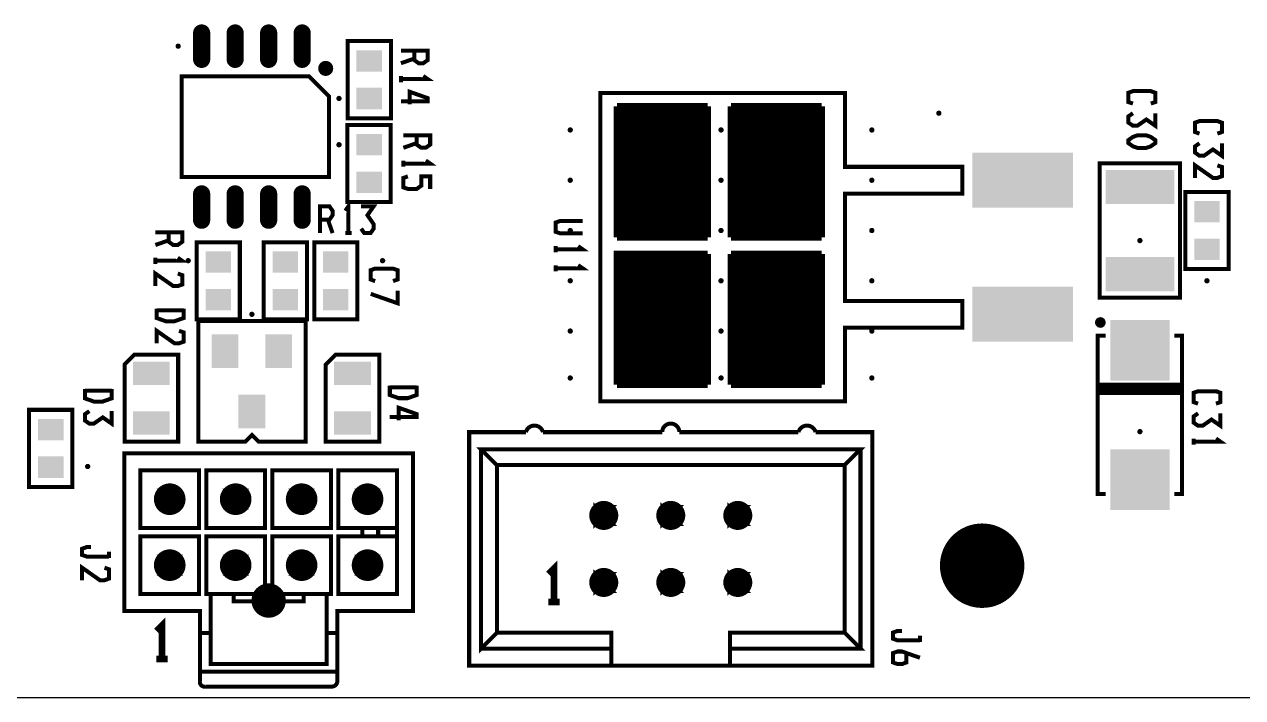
# Model space of a CAD drawing. Extents: x -5 to 195, y -5 to 45.
# Drawn here: x 51.7 to 97.87, y -5 to 20.51 of the extents above; entities that cross this region are included whole.
import ezdxf

# ---------------------------------------------------------------- set-up
doc = ezdxf.new("R2010")
doc.units = 0
doc.header["$MEASUREMENT"] = 0
doc.layers.get('0').update_dxf_attribs({"linetype": 'CONTINUOUS'})
for name, color, linetype in [('22-304-1_DRD', 7, 'CONTINUOUS'), ('22-304-1_SPT', 254, 'CONTINUOUS'), ('22-304-1_SST', 1, 'CONTINUOUS'), ('THRUHOLE_NPT', 11, 'CONTINUOUS'), ('THRUHOLE_TAP', 13, 'CONTINUOUS')]:
    doc.layers.add(name, color=color, linetype=linetype)

# ---------------------------------------------------------------- blocks, each defined once
blk = doc.blocks.new('RECTANGLE_3')
blk.add_solid([(0.4826, 0.4064), (0.4826, -0.4064), (-0.4826, 0.4064), (-0.4826, -0.4064)])
blk = doc.blocks.new('RECTANGLE_4')
blk.add_solid([(1.30048, 0.6477), (1.30048, -0.6477), (-1.30048, 0.6477), (-1.30048, -0.6477)])
blk = doc.blocks.new('RECTANGLE_5')
blk.add_solid([(0.4826, 0.4064), (0.4826, -0.4064), (-0.4826, 0.4064), (-0.4826, -0.4064)])
blk = doc.blocks.new('RECTANGLE_10')
blk.add_solid([(1.12522, 1.14935), (1.12522, -1.14935), (-1.12522, 1.14935), (-1.12522, -1.14935)])
blk = doc.blocks.new('RECTANGLE_14')
blk.add_solid([(0.508, 0.635), (0.508, -0.635), (-0.508, 0.635), (-0.508, -0.635)])
blk = doc.blocks.new('RECTANGLE_15')
blk.add_solid([(0.6985, 0.4445), (0.6985, -0.4445), (-0.6985, 0.4445), (-0.6985, -0.4445)])
blk = doc.blocks.new('OBLONG_35')
at = {"const_width": 0.65024}
blk.add_lwpolyline([(0, 0.50038), (0, -0.50038)], dxfattribs=at)
at = {"const_width": 0.32512}
for points in [[(-0.16256, 0.50038, 1), (0.16256, 0.50038, 1)], [(-0.16256, -0.50038, 1), (0.16256, -0.50038, 1)]]:
    blk.add_lwpolyline(points, format="xyb", close=True, dxfattribs=at)
blk = doc.blocks.new('RECTANGLE_43')
blk.add_solid([(1.905, 1.0414), (1.905, -1.0414), (-1.905, 1.0414), (-1.905, -1.0414)])
blk = doc.blocks.new('ROUND_19')
at = {"const_width": 0.65024}
blk.add_lwpolyline([(-0.32512, 0, 1), (0.32512, 0, 1)], format="xyb", close=True, dxfattribs=at)
blk = doc.blocks.new('ROUND_1')
at = {"const_width": 1.6002}
blk.add_lwpolyline([(-0.8001, 0, 1), (0.8001, 0, 1)], format="xyb", close=True, dxfattribs=at)
blk = doc.blocks.new('ROUND_88')
at = {"const_width": 0.10033}
blk.add_lwpolyline([(-0.050164, 0, 1), (0.050164, 0, 1)], format="xyb", close=True, dxfattribs=at)
blk = doc.blocks.new('ROUND_89')
at = {"const_width": 0.59944}
blk.add_lwpolyline([(-0.29972, 0, 1), (0.29972, 0, 1)], format="xyb", close=True, dxfattribs=at)
blk = doc.blocks.new('ROUND_90')
at = {"const_width": 0.54991}
blk.add_lwpolyline([(-0.274954, 0, 1), (0.274954, 0, 1)], format="xyb", close=True, dxfattribs=at)

msp = doc.modelspace()

# ---------------------------------------------------------------- linework, layer by layer
at = {"layer": '22-304-1_DRD'}
msp.add_line((-4.99872, -4.99872), (195.00088, -4.99872), dxfattribs=at)
at = {"layer": '22-304-1_SPT', "const_width": 0.254}
for points in [[(74.168, 17.399), (74.168, 12.446)], [(77.597, 17.399), (74.168, 17.399)], [(77.597, 17.3482), (74.168, 17.3482)], [(77.597, 17.1196), (74.168, 17.1196)], [(74.2696, 17.399), (74.2696, 12.446)], [(74.4982, 17.399), (74.4982, 12.446)], [(74.7268, 17.399), (74.7268, 12.446)], [(74.9554, 17.399), (74.9554, 12.446)], [(75.184, 17.399), (75.184, 12.446)], [(75.4126, 17.399), (75.4126, 12.446)], [(75.6412, 17.399), (75.6412, 12.446)], [(75.8698, 17.399), (75.8698, 12.446)], [(76.0984, 17.399), (76.0984, 12.446)], [(76.327, 17.399), (76.327, 12.446)], [(76.5556, 17.399), (76.5556, 12.446)], [(76.7842, 17.399), (76.7842, 12.446)], [(77.0128, 17.399), (77.0128, 12.446)], [(77.2414, 17.399), (77.2414, 12.446)], [(77.47, 17.399), (77.47, 12.446)], [(77.597, 17.399), (77.597, 12.446)], [(78.486, 17.399), (78.486, 12.446)], [(81.915, 17.399), (78.486, 17.399)], [(81.915, 17.3482), (78.486, 17.3482)], [(81.915, 17.1196), (78.486, 17.1196)], [(78.5876, 17.399), (78.5876, 12.446)], [(78.8162, 17.399), (78.8162, 12.446)], [(79.0448, 17.399), (79.0448, 12.446)], [(79.2734, 17.399), (79.2734, 12.446)], [(79.502, 17.399), (79.502, 12.446)], [(79.7306, 17.399), (79.7306, 12.446)], [(79.9592, 17.399), (79.9592, 12.446)], [(80.1878, 17.399), (80.1878, 12.446)], [(80.4164, 17.399), (80.4164, 12.446)], [(80.645, 17.399), (80.645, 12.446)], [(80.8736, 17.399), (80.8736, 12.446)], [(81.1022, 17.399), (81.1022, 12.446)], [(81.3308, 17.399), (81.3308, 12.446)], [(81.5594, 17.399), (81.5594, 12.446)], [(81.788, 17.399), (81.788, 12.446)], [(81.915, 17.399), (81.915, 12.446)], [(77.597, 16.891), (74.168, 16.891)], [(77.597, 16.6624), (74.168, 16.6624)], [(81.915, 16.891), (78.486, 16.891)], [(81.915, 16.6624), (78.486, 16.6624)], [(77.597, 16.4338), (74.168, 16.4338)], [(77.597, 16.2052), (74.168, 16.2052)], [(81.915, 16.4338), (78.486, 16.4338)], [(81.915, 16.2052), (78.486, 16.2052)], [(77.597, 15.9766), (74.168, 15.9766)], [(77.597, 15.748), (74.168, 15.748)], [(81.915, 15.9766), (78.486, 15.9766)], [(81.915, 15.748), (78.486, 15.748)], [(77.597, 15.5194), (74.168, 15.5194)], [(77.597, 15.2908), (74.168, 15.2908)], [(81.915, 15.5194), (78.486, 15.5194)], [(81.915, 15.2908), (78.486, 15.2908)], [(77.597, 15.0622), (74.168, 15.0622)], [(77.597, 14.8336), (74.168, 14.8336)], [(81.915, 15.0622), (78.486, 15.0622)], [(81.915, 14.8336), (78.486, 14.8336)], [(77.597, 14.605), (74.168, 14.605)], [(77.597, 14.3764), (74.168, 14.3764)], [(81.915, 14.605), (78.486, 14.605)], [(81.915, 14.3764), (78.486, 14.3764)], [(77.597, 14.1478), (74.168, 14.1478)], [(77.597, 13.9192), (74.168, 13.9192)], [(81.915, 14.1478), (78.486, 14.1478)], [(81.915, 13.9192), (78.486, 13.9192)], [(77.597, 13.6906), (74.168, 13.6906)], [(77.597, 13.462), (74.168, 13.462)], [(81.915, 13.6906), (78.486, 13.6906)], [(81.915, 13.462), (78.486, 13.462)], [(77.597, 13.2334), (74.168, 13.2334)], [(77.597, 13.0048), (74.168, 13.0048)], [(81.915, 13.2334), (78.486, 13.2334)], [(81.915, 13.0048), (78.486, 13.0048)], [(77.597, 12.7762), (74.168, 12.7762)], [(77.597, 12.5476), (74.168, 12.5476)], [(77.597, 12.446), (74.168, 12.446)], [(81.915, 12.7762), (78.486, 12.7762)], [(81.915, 12.5476), (78.486, 12.5476)], [(81.915, 12.446), (78.486, 12.446)], [(77.597, 11.811), (74.168, 11.811), (74.168, 6.858)], [(77.597, 11.7602), (74.168, 11.7602)], [(77.597, 11.5316), (74.168, 11.5316)], [(74.2696, 11.811), (74.2696, 6.858)], [(74.4982, 11.811), (74.4982, 6.858)], [(74.7268, 11.811), (74.7268, 6.858)], [(74.9554, 11.811), (74.9554, 6.858)], [(75.184, 11.811), (75.184, 6.858)], [(75.4126, 11.811), (75.4126, 6.858)], [(75.6412, 11.811), (75.6412, 6.858)], [(75.8698, 11.811), (75.8698, 6.858)], [(76.0984, 11.811), (76.0984, 6.858)], [(76.327, 11.811), (76.327, 6.858)], [(76.5556, 11.811), (76.5556, 6.858)], [(76.7842, 11.811), (76.7842, 6.858)], [(77.0128, 11.811), (77.0128, 6.858)], [(77.2414, 11.811), (77.2414, 6.858)], [(77.47, 11.811), (77.47, 6.858)], [(77.597, 11.811), (77.597, 6.858)], [(78.486, 11.811), (78.486, 6.858)], [(81.915, 11.811), (78.486, 11.811)], [(81.915, 11.7602), (78.486, 11.7602)], [(81.915, 11.5316), (78.486, 11.5316)], [(78.5876, 11.811), (78.5876, 6.858)], [(78.8162, 11.811), (78.8162, 6.858)], [(79.0448, 11.811), (79.0448, 6.858)], [(79.2734, 11.811), (79.2734, 6.858)], [(79.502, 11.811), (79.502, 6.858)], [(79.7306, 11.811), (79.7306, 6.858)], [(79.9592, 11.811), (79.9592, 6.858)], [(80.1878, 11.811), (80.1878, 6.858)], [(80.4164, 11.811), (80.4164, 6.858)], [(80.645, 11.811), (80.645, 6.858)], [(80.8736, 11.811), (80.8736, 6.858)], [(81.1022, 11.811), (81.1022, 6.858)], [(81.3308, 11.811), (81.3308, 6.858)], [(81.5594, 11.811), (81.5594, 6.858)], [(81.788, 11.811), (81.788, 6.858)], [(81.915, 11.811), (81.915, 6.858)], [(77.597, 11.303), (74.168, 11.303)], [(77.597, 11.0744), (74.168, 11.0744)], [(81.915, 11.303), (78.486, 11.303)], [(81.915, 11.0744), (78.486, 11.0744)], [(77.597, 10.8458), (74.168, 10.8458)], [(77.597, 10.6172), (74.168, 10.6172)], [(81.915, 10.8458), (78.486, 10.8458)], [(81.915, 10.6172), (78.486, 10.6172)], [(77.597, 10.3886), (74.168, 10.3886)], [(77.597, 10.16), (74.168, 10.16)], [(81.915, 10.3886), (78.486, 10.3886)], [(81.915, 10.16), (78.486, 10.16)], [(77.597, 9.9314), (74.168, 9.9314)], [(77.597, 9.7028), (74.168, 9.7028)], [(81.915, 9.9314), (78.486, 9.9314)], [(81.915, 9.7028), (78.486, 9.7028)], [(77.597, 9.4742), (74.168, 9.4742)], [(77.597, 9.2456), (74.168, 9.2456)], [(81.915, 9.4742), (78.486, 9.4742)], [(81.915, 9.2456), (78.486, 9.2456)], [(77.597, 9.017), (74.168, 9.017)], [(77.597, 8.7884), (74.168, 8.7884)], [(81.915, 9.017), (78.486, 9.017)], [(81.915, 8.7884), (78.486, 8.7884)], [(77.597, 8.5598), (74.168, 8.5598)], [(77.597, 8.3312), (74.168, 8.3312)], [(81.915, 8.5598), (78.486, 8.5598)], [(81.915, 8.3312), (78.486, 8.3312)], [(77.597, 8.1026), (74.168, 8.1026)], [(77.597, 7.874), (74.168, 7.874)], [(81.915, 8.1026), (78.486, 8.1026)], [(81.915, 7.874), (78.486, 7.874)], [(77.597, 7.6454), (74.168, 7.6454)], [(77.597, 7.4168), (74.168, 7.4168)], [(81.915, 7.6454), (78.486, 7.6454)], [(81.915, 7.4168), (78.486, 7.4168)], [(77.597, 7.1882), (74.168, 7.1882)], [(77.597, 6.9596), (74.168, 6.9596)], [(77.597, 6.858), (74.168, 6.858)], [(81.915, 7.1882), (78.486, 7.1882)], [(81.915, 6.9596), (78.486, 6.9596)], [(81.915, 6.858), (78.486, 6.858)]]:
    msp.add_lwpolyline(points, dxfattribs=at)
at = {"layer": '22-304-1_SST'}
for points, const_width in [([(65.5955, 16.9545), (65.5955, 19.8755), (63.9572, 19.8755), (63.9572, 16.9545), (65.5955, 16.9545)], 0.1524), ([(66.47942, 19.51228), (66.47942, 19.15668), (66.64706, 19.0373), (66.81724, 19.0373), (66.98742, 19.15668), (66.98742, 19.51228), (65.97142, 19.51228)], 0.1524), ([(63.32728, 18.8722), (62.91326, 18.8722)], 0.1524), ([(63.24346, 19.00936), (62.99708, 19.00936)], 0.1524), ([(63.01486, 19.01952), (63.01486, 18.66138)], 0.1524), ([(63.15202, 19.04746), (63.15202, 18.63598)], 0.1524), ([(63.28918, 18.96364), (63.28918, 18.71726)], 0.1524), ([(66.47942, 19.2151), (65.97142, 19.0373)], 0.1524), ([(63.246, 17.78), (63.246, 14.732), (57.658, 14.732), (57.658, 18.542), (62.484, 18.542), (63.246, 17.78)], 0.1524), ([(63.29934, 18.73504), (62.9412, 18.73504)], 0.1524), ([(65.97142, 18.31848), (65.97142, 18.5547)], 0.1524), ([(65.97142, 18.43786), (66.98742, 18.43786), (66.81724, 18.5547)], 0.1524), ([(66.30924, 17.48028), (66.30924, 17.95526), (66.98742, 17.7165), (66.98742, 17.59966), (65.97142, 17.59966)], 0.1524), ([(93.71584, 17.50822), (93.54566, 17.56664), (93.54566, 17.92224), (93.71584, 17.98066), (94.39148, 17.98066), (94.56166, 17.92224), (94.56166, 17.56664), (94.39148, 17.50822)], 0.1524), ([(82.804, 17.907), (73.533, 17.907), (73.533, 6.223), (82.804, 6.223), (82.804, 6.35), (82.804, 9.017), (87.249, 9.017), (87.249, 10.033), (82.804, 10.033), (82.804, 14.097), (87.249, 14.097), (87.249, 15.113), (82.804, 15.113), (82.804, 17.907)], 0.1524), ([(93.71584, 17.14246), (93.54566, 17.02562), (93.54566, 16.78686), (93.71584, 16.67002), (93.88348, 16.67002), (94.22384, 16.90624), (94.56166, 16.67002), (94.56166, 17.14246)], 0.1524), ([(63.9445, 16.7005), (63.9445, 13.7795), (65.5828, 13.7795), (65.5828, 16.7005), (63.9445, 16.7005)], 0.1524), ([(96.23806, 16.3703), (96.07042, 16.43126), (96.07042, 16.78686), (96.23806, 16.84528), (96.91624, 16.84528), (97.08642, 16.78686), (97.08642, 16.43126), (96.91624, 16.3703)], 0.1524), ([(66.5734, 16.30934), (66.5734, 15.95374), (66.74358, 15.83436), (66.91376, 15.83436), (67.0814, 15.95374), (67.0814, 16.30934), (66.0654, 16.30934)], 0.1524), ([(93.54566, 16.12646), (93.71584, 16.24584), (93.88348, 16.30426), (94.22384, 16.30426), (94.39148, 16.24584), (94.56166, 16.12646), (94.56166, 16.00962), (94.39148, 15.89024), (94.22384, 15.83182), (93.88348, 15.83182), (93.71584, 15.89024), (93.54566, 16.00962), (93.54566, 16.12646)], 0.1524), ([(66.5734, 16.01216), (66.0654, 15.83436)], 0.1524), ([(96.23806, 16.00708), (96.07042, 15.8877), (96.07042, 15.65148), (96.23806, 15.5321), (96.40824, 15.5321), (96.74606, 15.77086), (97.08642, 15.5321), (97.08642, 16.00708)], 0.1524), ([(66.0654, 15.11554), (66.0654, 15.35176)], 0.1524), ([(66.0654, 15.23492), (67.0814, 15.23492), (66.91376, 15.35176)], 0.1524), ([(92.837, 10.16), (95.504, 10.16), (95.504, 15.24), (92.456, 15.24), (92.456, 10.16), (92.837, 10.16)], 0.1524), ([(96.07042, 14.6939), (96.07042, 15.16888), (96.74606, 14.6939), (96.91624, 14.6939), (97.08642, 14.75486), (97.08642, 15.11046), (96.91624, 15.16888)], 0.1524), ([(66.23558, 14.75232), (66.0654, 14.69136), (66.0654, 14.33576), (66.23558, 14.27734), (66.5734, 14.27734), (66.74358, 14.39672), (66.74358, 14.75232), (67.0814, 14.75232), (67.0814, 14.27734)], 0.1524), ([(63.9826, 12.60094), (63.9826, 13.61694), (63.86576, 13.44676)], 0.1524), ([(97.3455, 11.2395), (97.3455, 14.1605), (95.7072, 14.1605), (95.7072, 11.2395), (97.3455, 11.2395)], 0.1524), ([(62.90818, 13.10894), (63.26378, 13.10894), (63.38316, 13.27912), (63.38316, 13.44676), (63.26378, 13.61694), (62.90818, 13.61694), (62.90818, 12.60094)], 0.1524), ([(64.4652, 12.77112), (64.58458, 12.60094), (64.8208, 12.60094), (64.94018, 12.77112), (64.94018, 12.93876), (64.70396, 13.27912), (64.94018, 13.61694), (64.4652, 13.61694)], 0.1524), ([(63.20536, 13.10894), (63.38316, 12.60094)], 0.1524), ([(72.85736, 12.59078), (72.01154, 12.59078), (71.84136, 12.6492), (71.84136, 13.0048), (72.01154, 13.06322), (72.85736, 13.06322)], 0.1524), ([(57.1754, 12.62634), (57.1754, 12.27074), (57.34558, 12.15136), (57.51576, 12.15136), (57.6834, 12.27074), (57.6834, 12.62634), (56.6674, 12.62634)], 0.1524), ([(64.10198, 12.60094), (63.86576, 12.60094)], 0.1524), ([(57.1754, 12.32916), (56.6674, 12.15136)], 0.1524), ([(58.2295, 12.2555), (58.2295, 9.3345), (59.8678, 9.3345), (59.8678, 12.2555), (58.2295, 12.2555)], 0.1524), ([(60.7695, 12.2555), (60.7695, 9.3345), (62.4078, 9.3345), (62.4078, 12.2555), (60.7695, 12.2555)], 0.1524), ([(64.3255, 9.3345), (64.3255, 12.2555), (62.6872, 12.2555), (62.6872, 9.3345), (64.3255, 9.3345)], 0.1524), ([(71.84136, 11.86942), (71.84136, 12.10818)], 0.1524), ([(71.84136, 11.9888), (72.85736, 11.9888), (72.68718, 12.10818)], 0.1524), ([(56.6674, 11.43254), (56.6674, 11.66876)], 0.1524), ([(56.6674, 11.55192), (57.6834, 11.55192), (57.51576, 11.66876)], 0.1524), ([(56.6674, 10.59434), (56.6674, 11.06932), (57.34558, 10.59434), (57.51576, 10.59434), (57.6834, 10.65276), (57.6834, 11.00836), (57.51576, 11.06932)], 0.1524), ([(64.99606, 10.7823), (64.82842, 10.84326), (64.82842, 11.19886), (64.99606, 11.25728), (65.67424, 11.25728), (65.84442, 11.19886), (65.84442, 10.84326), (65.67424, 10.7823)], 0.1524), ([(71.84136, 11.1506), (71.84136, 11.38682)], 0.1524), ([(71.84136, 11.26998), (72.85736, 11.26998), (72.68718, 11.38682)], 0.1524), ([(64.82842, 10.2997), (65.84442, 9.9441), (65.84442, 10.41908)], 0.1524), ([(56.7182, 9.73836), (56.7182, 9.38276), (57.05602, 9.26338), (57.39384, 9.26338), (57.7342, 9.38276), (57.7342, 9.73836)], 0.1524), ([(56.7182, 9.67994), (57.7342, 9.67994)], 0.1524), ([(62.357, 9.271), (58.293, 9.271), (58.293, 4.699), (60.071, 4.699), (60.325, 4.953), (60.579, 4.699), (62.357, 4.699), (62.357, 9.271)], 0.1524), ([(92.60332, 9.18972), (92.35694, 9.18972)], 0.1524), ([(92.5322, 9.32688), (92.42552, 9.32688)], 0.1524), ([(92.456, 9.33704), (92.456, 9.09066)], 0.1524), ([(92.59316, 9.26592), (92.59316, 9.16178)], 0.1524), ([(56.7182, 8.42518), (56.7182, 8.90016), (57.39384, 8.42518), (57.56402, 8.42518), (57.7342, 8.48614), (57.7342, 8.84174), (57.56402, 8.90016)], 0.1524), ([(92.67952, 8.71474), (92.3798, 8.71474), (92.3798, 2.71526), (92.67952, 2.71526)], 0.1524), ([(95.28048, 8.71474), (95.5802, 8.71474), (95.5802, 2.71526), (95.28048, 2.71526)], 0.1524), ([(57.531, 7.874), (57.531, 8.001), (55.88, 8.001), (55.499, 7.62), (55.499, 4.699), (57.531, 4.699), (57.531, 7.874)], 0.1524), ([(65.151, 7.874), (65.151, 8.001), (63.5, 8.001), (63.119, 7.62), (63.119, 4.699), (65.151, 4.699), (65.151, 7.874)], 0.1524), ([(92.3925, 6.858), (92.3925, 6.5405)], 0.1524), ([(95.5675, 6.858), (92.3925, 6.858)], 0.1524), ([(92.4941, 6.858), (92.4941, 6.5405)], 0.1524), ([(92.63126, 6.858), (92.63126, 6.5405)], 0.1524), ([(92.76842, 6.858), (92.76842, 6.5405)], 0.1524), ([(92.90558, 6.858), (92.90558, 6.5405)], 0.1524), ([(93.04274, 6.858), (93.04274, 6.5405)], 0.1524), ([(93.1799, 6.858), (93.1799, 6.5405)], 0.1524), ([(93.31706, 6.858), (93.31706, 6.5405)], 0.1524), ([(93.45422, 6.858), (93.45422, 6.5405)], 0.1524), ([(93.59138, 6.858), (93.59138, 6.5405)], 0.1524), ([(93.72854, 6.858), (93.72854, 6.5405)], 0.1524), ([(93.8657, 6.858), (93.8657, 6.5405)], 0.1524), ([(94.00286, 6.858), (94.00286, 6.5405)], 0.1524), ([(94.14002, 6.858), (94.14002, 6.5405)], 0.1524), ([(94.27718, 6.858), (94.27718, 6.5405)], 0.1524), ([(94.41434, 6.858), (94.41434, 6.5405)], 0.1524), ([(94.5515, 6.858), (94.5515, 6.5405)], 0.1524), ([(94.68866, 6.858), (94.68866, 6.5405)], 0.1524), ([(94.82582, 6.858), (94.82582, 6.5405)], 0.1524), ([(94.96298, 6.858), (94.96298, 6.5405)], 0.1524), ([(95.10014, 6.858), (95.10014, 6.5405)], 0.1524), ([(95.2373, 6.858), (95.2373, 6.5405)], 0.1524), ([(95.37446, 6.858), (95.37446, 6.5405)], 0.1524), ([(95.51162, 6.858), (95.51162, 6.5405)], 0.1524), ([(95.5675, 6.858), (95.5675, 6.5405)], 0.1524), ([(53.99532, 6.69544), (53.99532, 6.33984), (54.33314, 6.22046), (54.6735, 6.22046), (55.01132, 6.33984), (55.01132, 6.69544)], 0.1524), ([(53.99532, 6.63448), (55.01132, 6.63448)], 0.1524), ([(65.55232, 6.82244), (65.55232, 6.46684), (65.89014, 6.34746), (66.2305, 6.34746), (66.56832, 6.46684), (66.56832, 6.82244)], 0.1524), ([(65.55232, 6.76148), (66.56832, 6.76148)], 0.1524), ([(95.5675, 6.77926), (92.3925, 6.77926)], 0.1524), ([(95.5675, 6.6421), (92.3925, 6.6421)], 0.1524), ([(95.5675, 6.5405), (92.3925, 6.5405)], 0.1524), ([(96.18472, 6.13918), (96.01708, 6.1976), (96.01708, 6.5532), (96.18472, 6.61162), (96.8629, 6.61162), (97.03308, 6.5532), (97.03308, 6.1976), (96.8629, 6.13918)], 0.1524), ([(65.89014, 5.50926), (65.89014, 5.98424), (66.56832, 5.74548), (66.56832, 5.62864), (65.55232, 5.62864)], 0.1524), ([(51.8795, 5.9055), (51.8795, 2.9845), (53.5178, 2.9845), (53.5178, 5.9055), (51.8795, 5.9055)], 0.1524), ([(54.1655, 5.85724), (53.99532, 5.73786), (53.99532, 5.50164), (54.1655, 5.38226), (54.33314, 5.38226), (54.6735, 5.61848), (55.01132, 5.38226), (55.01132, 5.85724)], 0.1524), ([(96.18472, 5.77342), (96.01708, 5.65658), (96.01708, 5.41782), (96.18472, 5.30098), (96.3549, 5.30098), (96.69272, 5.5372), (97.03308, 5.30098), (97.03308, 5.77342)], 0.1524), ([(78.45044, -3.78968), (73.94956, -3.78968), (68.55968, -3.78968), (68.55968, 5.05968), (70.70852, 5.05968)], 0.1524), ([(71.35876, 5.05968), (75.87488, 5.05968)], 0.1524), ([(76.52512, 5.05968), (81.0387, 5.05968)], 0.1524), ([(81.68894, 5.05968), (83.84032, 5.05968), (83.84032, -3.78968), (78.45044, -3.78968), (78.45044, -3.13944), (83.39074, -3.13944), (82.78876, -2.54), (82.78876, 3.81)], 0.1524), ([(96.01708, 4.57962), (96.01708, 4.81838)], 0.1524), ([(96.01708, 4.699), (97.03308, 4.699), (96.8629, 4.81838)], 0.1524), ([(58.76036, -2.55016), (58.35904, -2.55016), (58.35904, -1.71958), (55.48884, -1.71958), (55.48884, 4.25958), (66.42862, 4.25958), (66.42862, -1.71958), (63.56096, -1.71958), (63.56096, -2.55016), (63.15964, -2.55016), (63.15964, -3.72872), (58.76036, -3.72872), (58.76036, -2.55016), (58.76036, -1.07442), (59.62904, -1.07442), (60.8203, -1.07442), (60.8203, 1.11506), (58.60034, 1.11506), (58.60034, -1.07442), (58.76036, -1.07442)], 0.1524), ([(69.6087, 3.81), (82.78876, 3.81), (83.39074, 4.40944), (69.00926, 4.40944), (69.6087, 3.81), (69.6087, -2.54), (69.00926, -3.13944), (69.00926, 4.40944)], 0.1524), ([(83.39074, -3.13944), (83.39074, 4.40944)], 0.1524), ([(58.32094, 3.61442), (56.10098, 3.61442), (56.10098, 1.42494), (58.32094, 1.42494), (58.32094, 3.61442)], 0.1524), ([(60.8203, 3.61442), (58.60034, 3.61442), (58.60034, 1.42494), (60.8203, 1.42494), (60.8203, 3.61442)], 0.1524), ([(63.31966, 3.61442), (61.0997, 3.61442), (61.0997, 1.42494), (63.31966, 1.42494), (63.31966, 3.61442)], 0.1524), ([(65.81902, 3.61442), (63.59906, 3.61442), (63.59906, 1.42494), (64.51092, 1.42494), (64.51092, 1.11506), (63.59906, 1.11506), (63.59906, -1.07442), (65.81902, -1.07442), (65.81902, 3.61442)], 0.1524), ([(56.89346, 2.83718), (56.89346, 2.20218), (57.52846, 2.20218), (57.52846, 2.83718), (56.89346, 2.83718), (57.04332, 2.68732), (57.04332, 2.35204), (57.37606, 2.35204), (57.37606, 2.68732), (57.04332, 2.68732)], 0.1524), ([(57.52846, 2.83718), (57.37606, 2.68732)], 0.1524), ([(59.39282, 2.83718), (59.39282, 2.20218), (60.02782, 2.20218), (59.87796, 2.35204), (59.87796, 2.68732), (60.02782, 2.83718), (59.39282, 2.83718), (59.54268, 2.68732), (59.54268, 2.35204), (59.87796, 2.35204)], 0.1524), ([(60.02782, 2.83718), (60.02782, 2.20218)], 0.1524), ([(61.89218, 2.83718), (61.89218, 2.20218), (62.52718, 2.20218), (62.37732, 2.35204), (62.37732, 2.68732), (62.52718, 2.83718), (61.89218, 2.83718), (62.04204, 2.68732), (62.04204, 2.35204), (62.37732, 2.35204)], 0.1524), ([(62.52718, 2.83718), (62.52718, 2.20218)], 0.1524), ([(64.5414, 2.68732), (64.39154, 2.83718), (65.02654, 2.83718), (64.87668, 2.68732), (64.5414, 2.68732), (64.5414, 2.35204), (64.39154, 2.20218), (65.02654, 2.20218), (64.87668, 2.35204), (64.5414, 2.35204)], 0.1524), ([(64.39154, 2.83718), (64.39154, 2.20218)], 0.1524), ([(65.02654, 2.83718), (65.02654, 2.20218)], 0.1524), ([(56.89346, 2.20218), (57.04332, 2.35204)], 0.1524), ([(57.52846, 2.20218), (57.37606, 2.35204)], 0.1524), ([(59.39282, 2.20218), (59.54268, 2.35204)], 0.1524), ([(59.54268, 2.68732), (59.87796, 2.68732)], 0.1524), ([(61.89218, 2.20218), (62.04204, 2.35204)], 0.1524), ([(62.04204, 2.68732), (62.37732, 2.68732)], 0.1524), ([(64.87668, 2.68732), (64.87668, 2.35204)], 0.1524), ([(73.54062, 2.02438), (73.33996, 2.22504), (73.33996, 1.58496), (73.54062, 1.78562), (73.54062, 2.02438), (73.77938, 2.02438), (73.98004, 2.22504), (73.33996, 2.22504)], 0.1524), ([(76.08062, 2.02438), (75.87996, 2.22504), (75.87996, 1.58496), (76.08062, 1.78562), (76.08062, 2.02438), (76.31938, 2.02438), (76.52004, 2.22504), (75.87996, 2.22504)], 0.1524), ([(78.62062, 2.02438), (78.41996, 2.22504), (78.41996, 1.58496), (78.62062, 1.78562), (78.62062, 2.02438), (78.85938, 2.02438), (79.06004, 2.22504), (78.41996, 2.22504)], 0.1524), ([(73.77938, 2.02438), (73.77938, 1.78562), (73.98004, 1.58496), (73.33996, 1.58496)], 0.1524), ([(73.54062, 1.78562), (73.77938, 1.78562)], 0.1524), ([(73.98004, 2.22504), (73.98004, 1.58496)], 0.1524), ([(76.31938, 2.02438), (76.31938, 1.78562), (76.52004, 1.58496), (75.87996, 1.58496)], 0.1524), ([(76.08062, 1.78562), (76.31938, 1.78562)], 0.1524), ([(76.52004, 2.22504), (76.52004, 1.58496)], 0.1524), ([(78.85938, 2.02438), (78.85938, 1.78562), (79.06004, 1.58496), (78.41996, 1.58496)], 0.1524), ([(78.62062, 1.78562), (78.85938, 1.78562)], 0.1524), ([(79.06004, 2.22504), (79.06004, 1.58496)], 0.1524), ([(64.51092, 1.42494), (65.11036, 1.42494), (65.11036, 1.11506), (64.51092, 1.11506)], 0.1524), ([(65.81902, 1.42494), (65.11036, 1.42494)], 0.1524), ([(58.32094, -1.07442), (58.32094, 1.11506), (56.10098, 1.11506), (56.10098, -1.07442), (58.32094, -1.07442)], 0.1524), ([(63.15964, -2.55016), (63.15964, -1.07442), (63.31966, -1.07442), (63.31966, 1.11506), (61.0997, 1.11506), (61.0997, -1.07442), (62.29096, -1.07442), (62.29096, -1.34874), (59.62904, -1.34874), (59.62904, -1.07442)], 0.1524), ([(65.11036, 1.11506), (65.81902, 1.11506)], 0.1524), ([(54.229, 0.70358), (54.05882, 0.70358), (53.89118, 0.64262), (53.89118, 0.4064), (54.05882, 0.34798), (54.90718, 0.34798)], 0.1524), ([(54.90718, 0.28702), (54.90718, 0.52578)], 0.1524), ([(53.89118, -0.55118), (53.89118, -0.0762), (54.56682, -0.55118), (54.737, -0.55118), (54.90718, -0.49022), (54.90718, -0.13462), (54.737, -0.0762)], 0.1524), ([(57.37606, -0.14732), (57.52846, -0.29718), (56.89346, -0.29718), (57.04332, -0.14732), (57.37606, -0.14732), (57.37606, 0.18796), (57.52846, 0.33782), (56.89346, 0.33782), (57.04332, 0.18796), (57.37606, 0.18796)], 0.1524), ([(56.89346, 0.33782), (56.89346, -0.29718)], 0.1524), ([(57.04332, -0.14732), (57.04332, 0.18796)], 0.1524), ([(57.52846, 0.33782), (57.52846, -0.29718)], 0.1524), ([(59.87796, -0.14732), (60.02782, -0.29718), (59.39282, -0.29718), (59.54268, -0.14732), (59.87796, -0.14732), (59.87796, 0.18796), (60.02782, 0.33782), (59.39282, 0.33782), (59.54268, 0.18796), (59.87796, 0.18796)], 0.1524), ([(59.39282, 0.33782), (59.39282, -0.29718)], 0.1524), ([(59.54268, -0.14732), (59.54268, 0.18796)], 0.1524), ([(60.02782, 0.33782), (60.02782, -0.29718)], 0.1524), ([(62.37732, -0.14732), (62.52718, -0.29718), (61.89218, -0.29718), (62.04204, -0.14732), (62.37732, -0.14732), (62.37732, 0.18796), (62.52718, 0.33782), (61.89218, 0.33782), (62.04204, 0.18796), (62.37732, 0.18796)], 0.1524), ([(61.89218, 0.33782), (61.89218, -0.29718)], 0.1524), ([(62.04204, -0.14732), (62.04204, 0.18796)], 0.1524), ([(62.52718, 0.33782), (62.52718, -0.29718)], 0.1524), ([(64.87668, -0.14732), (65.02654, -0.29718), (64.39154, -0.29718), (64.5414, -0.14732), (64.87668, -0.14732), (64.87668, 0.18796), (65.02654, 0.33782), (64.39154, 0.33782), (64.5414, 0.18796), (64.87668, 0.18796)], 0.1524), ([(64.39154, 0.33782), (64.39154, -0.29718)], 0.1524), ([(64.5414, -0.14732), (64.5414, 0.18796)], 0.1524), ([(65.02654, 0.33782), (65.02654, -0.29718)], 0.1524), ([(71.77532, -1.37668), (71.77532, -0.10668), (71.5645, -0.3175)], 0.254), ([(73.54062, -0.51562), (73.33996, -0.31496), (73.33996, -0.95504), (73.54062, -0.75438), (73.54062, -0.51562), (73.77938, -0.51562), (73.98004, -0.31496), (73.33996, -0.31496)], 0.1524), ([(73.77938, -0.51562), (73.77938, -0.75438), (73.98004, -0.95504), (73.33996, -0.95504)], 0.1524), ([(73.98004, -0.31496), (73.98004, -0.95504)], 0.1524), ([(76.08062, -0.51562), (75.87996, -0.31496), (75.87996, -0.95504), (76.08062, -0.75438), (76.08062, -0.51562), (76.31938, -0.51562), (76.52004, -0.31496), (75.87996, -0.31496)], 0.1524), ([(76.31938, -0.51562), (76.31938, -0.75438), (76.52004, -0.95504), (75.87996, -0.95504)], 0.1524), ([(76.52004, -0.31496), (76.52004, -0.95504)], 0.1524), ([(78.62062, -0.51562), (78.41996, -0.31496), (78.41996, -0.95504), (78.62062, -0.75438), (78.62062, -0.51562), (78.85938, -0.51562), (79.06004, -0.31496), (78.41996, -0.31496)], 0.1524), ([(78.85938, -0.51562), (78.85938, -0.75438), (79.06004, -0.95504), (78.41996, -0.95504)], 0.1524), ([(79.06004, -0.31496), (79.06004, -0.95504)], 0.1524), ([(73.54062, -0.75438), (73.77938, -0.75438)], 0.1524), ([(76.08062, -0.75438), (76.31938, -0.75438)], 0.1524), ([(78.62062, -0.75438), (78.85938, -0.75438)], 0.1524), ([(62.29096, -1.07442), (63.15964, -1.07442)], 0.1524), ([(71.98868, -1.37668), (71.5645, -1.37668)], 0.254), ([(56.91632, -3.53568), (56.91632, -2.26568), (56.7055, -2.4765)], 0.254), ([(58.35904, -2.55016), (58.35904, -4.01066)], 0.1524), ([(63.56096, -2.55016), (63.56096, -4.01066)], 0.1524), ([(69.6087, -2.54), (73.94956, -2.54), (73.94956, -3.13944), (69.00926, -3.13944)], 0.1524), ([(82.78876, -2.54), (78.45044, -2.54), (78.45044, -3.13944)], 0.1524), ([(84.963, -2.47142), (84.79282, -2.47142), (84.62518, -2.53238), (84.62518, -2.7686), (84.79282, -2.82702), (85.64118, -2.82702)], 0.1524), ([(85.64118, -2.88798), (85.64118, -2.64922)], 0.1524), ([(73.94956, -3.78968), (73.94956, -3.13944)], 0.1524), ([(85.13318, -3.30962), (85.13318, -3.66522), (84.963, -3.72618), (84.79282, -3.72618), (84.62518, -3.66522), (84.62518, -3.30962), (84.79282, -3.2512), (84.963, -3.2512), (85.64118, -3.48742)], 0.1524), ([(57.12968, -3.53568), (56.7055, -3.53568)], 0.254), ([(58.35904, -4.37896), (58.35904, -4.01066), (63.56096, -4.01066), (63.56096, -4.37896)], 0.1524), ([(63.3603, -4.57962), (58.5597, -4.57962)], 0.1524)]:
    msp.add_lwpolyline(points, dxfattribs=dict(at, const_width=const_width))
at = {"layer": '22-304-1_SST', "const_width": 0.1524}
for points in [[(63.12154, 19.05, 0.4142136), (62.91326, 18.84172)], [(63.32982, 18.84172, 0.4142136), (63.12154, 19.05)], [(62.91326, 18.84172, 0.4142136), (63.12154, 18.63344)], [(63.12154, 18.63344, 0.4142136), (63.32982, 18.84172)], [(92.47886, 9.33958, 0.4142136), (92.3544, 9.21512)], [(92.3544, 9.21512, 0.4142136), (92.47886, 9.09066)], [(92.60586, 9.21512, 0.4142136), (92.47886, 9.34212)], [(92.47886, 9.08812, 0.4142136), (92.60586, 9.21512)], [(71.03364, 5.3086, 0.34006), (70.70852, 5.05968)], [(71.35876, 5.05968, 0.3400612), (71.03364, 5.3086)], [(76.2, 5.3848, 0.4142136), (75.87488, 5.05968)], [(76.52512, 5.05968, 0.4142136), (76.2, 5.3848)], [(81.36382, 5.3086, 0.34006), (81.0387, 5.05968)], [(81.68894, 5.05968, 0.3400612), (81.36382, 5.3086)], [(58.3565, -4.37642, 0.0479488), (58.35333, -4.40944)], [(58.35396, -4.40944, 0.4142136), (58.52668, -4.58216)], [(58.52668, -4.58216, 0.0479469), (58.55958, -4.579)], [(63.3603, -4.57962, 0.4142136), (63.56096, -4.37896)]]:
    msp.add_lwpolyline(points, format="xyb", dxfattribs=at)

# ---------------------------------------------------------------- block references
at = {"layer": '22-304-1_SPT'}
for name, p in [('OBLONG_35', (58.42, 19.685)), ('OBLONG_35', (59.69, 19.685)), ('OBLONG_35', (60.96, 19.685)), ('OBLONG_35', (62.23, 19.685)), ('RECTANGLE_5', (64.77, 19.1262)), ('RECTANGLE_5', (64.77, 17.7038)), ('RECTANGLE_5', (64.77, 15.9512)), ('RECTANGLE_43', (89.535, 14.605)), ('RECTANGLE_5', (64.77, 14.5288)), ('RECTANGLE_4', (93.98, 14.351)), ('OBLONG_35', (58.42, 13.589)), ('OBLONG_35', (59.69, 13.589)), ('OBLONG_35', (60.96, 13.589)), ('OBLONG_35', (62.23, 13.589)), ('RECTANGLE_5', (96.52, 13.4112)), ('RECTANGLE_5', (96.52, 11.9888)), ('RECTANGLE_5', (59.055, 11.5062)), ('RECTANGLE_5', (61.595, 11.5062)), ('RECTANGLE_3', (63.5, 11.5062)), ('RECTANGLE_4', (93.98, 11.049)), ('RECTANGLE_5', (59.055, 10.0838)), ('RECTANGLE_5', (61.595, 10.0838)), ('RECTANGLE_3', (63.5, 10.0838)), ('RECTANGLE_43', (89.535, 9.525)), ('RECTANGLE_10', (93.98, 8.16356)), ('RECTANGLE_14', (59.309, 8.128)), ('RECTANGLE_14', (61.341, 8.128)), ('RECTANGLE_15', (56.515, 7.2898)), ('RECTANGLE_15', (64.135, 7.2898)), ('RECTANGLE_14', (60.325, 5.842)), ('RECTANGLE_5', (52.705, 5.1562)), ('RECTANGLE_15', (56.515, 5.4102)), ('RECTANGLE_15', (64.135, 5.4102)), ('RECTANGLE_10', (93.98, 3.2639)), ('RECTANGLE_5', (52.705, 3.7338))]:
    msp.add_blockref(name, p, dxfattribs=at)
at = {"layer": 'THRUHOLE_NPT'}
for name, p in [('ROUND_1', (88.00084, 0)), ('ROUND_19', (60.96, -1.3208))]:
    msp.add_blockref(name, p, dxfattribs=at)
at = {"layer": 'THRUHOLE_TAP'}
for name, p in [('ROUND_88', (57.531, 19.685)), ('ROUND_88', (63.627, 17.7038)), ('ROUND_88', (86.36, 17.145)), ('ROUND_88', (72.39, 16.51)), ('ROUND_88', (74.295, 16.51)), ('ROUND_88', (76.2, 16.51)), ('ROUND_88', (78.105, 16.51)), ('ROUND_88', (80.01, 16.51)), ('ROUND_88', (81.915, 16.51)), ('ROUND_88', (83.82, 16.51)), ('ROUND_88', (63.627, 15.9512)), ('ROUND_88', (72.39, 14.605)), ('ROUND_88', (74.295, 14.605)), ('ROUND_88', (76.2, 14.605)), ('ROUND_88', (78.105, 14.605)), ('ROUND_88', (80.01, 14.605)), ('ROUND_88', (81.915, 14.605)), ('ROUND_88', (83.82, 14.605)), ('ROUND_88', (72.39, 12.7)), ('ROUND_88', (74.295, 12.7)), ('ROUND_88', (76.2, 12.7)), ('ROUND_88', (78.105, 12.7)), ('ROUND_88', (80.01, 12.7)), ('ROUND_88', (81.915, 12.7)), ('ROUND_88', (83.82, 12.7)), ('ROUND_88', (93.98, 12.319)), ('ROUND_88', (57.912, 11.557)), ('ROUND_88', (65.278, 11.557)), ('ROUND_88', (72.39, 10.795)), ('ROUND_88', (74.295, 10.795)), ('ROUND_88', (76.2, 10.795)), ('ROUND_88', (78.105, 10.795)), ('ROUND_88', (80.01, 10.795)), ('ROUND_88', (81.915, 10.795)), ('ROUND_88', (83.82, 10.795)), ('ROUND_88', (96.52, 10.795)), ('ROUND_88', (60.325, 9.525)), ('ROUND_88', (72.39, 8.89)), ('ROUND_88', (74.422, 8.89)), ('ROUND_88', (76.2, 8.89)), ('ROUND_88', (78.105, 8.89)), ('ROUND_88', (80.137, 8.89)), ('ROUND_88', (81.915, 8.89)), ('ROUND_88', (83.82, 8.89)), ('ROUND_88', (72.39, 7.112)), ('ROUND_88', (74.422, 7.112)), ('ROUND_88', (76.2, 7.112)), ('ROUND_88', (78.105, 7.112)), ('ROUND_88', (80.137, 7.112)), ('ROUND_88', (81.915, 7.112)), ('ROUND_88', (83.82, 7.112)), ('ROUND_88', (93.98, 5.08)), ('ROUND_88', (54.102, 3.7592)), ('ROUND_89', (57.21096, 2.51968)), ('ROUND_89', (59.71032, 2.51968)), ('ROUND_89', (62.20968, 2.51968)), ('ROUND_89', (64.70904, 2.51968)), ('ROUND_90', (73.66, 1.905)), ('ROUND_90', (76.2, 1.905)), ('ROUND_90', (78.74, 1.905)), ('ROUND_89', (57.21096, 0.02032)), ('ROUND_89', (59.71032, 0.02032)), ('ROUND_89', (62.20968, 0.02032)), ('ROUND_89', (64.70904, 0.02032)), ('ROUND_90', (73.66, -0.635)), ('ROUND_90', (76.2, -0.635)), ('ROUND_90', (78.74, -0.635))]:
    msp.add_blockref(name, p, dxfattribs=at)

doc.saveas('drawing.dxf')
